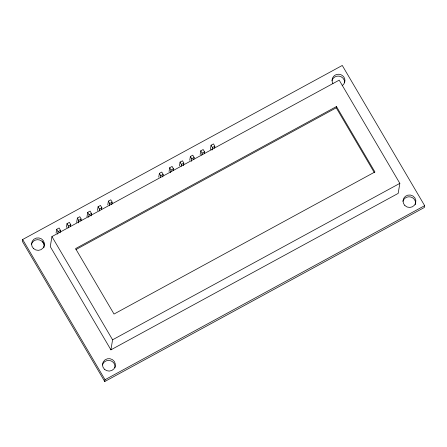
<?xml version="1.0" encoding="UTF-8"?>
<svg xmlns="http://www.w3.org/2000/svg" width="447" height="447" viewBox="0 0 447 447"><rect width="100%" height="100%" fill="white"/><g stroke="black" fill="none" stroke-linecap="round" stroke-linejoin="round"><path stroke-width="0.67" d="M22.652 239.514L22.35 241.33L104.732 381.542L424.348 207.486L424.65 205.67L342.268 65.458L22.652 239.514L105.028 379.726L104.732 381.542M51.936 236.58L50.276 246.621L110.917 349.833L398.176 193.4L399.836 183.365L339.195 80.147L51.936 236.58L112.577 339.798L110.917 349.833M56.071 233.06L56.696 229.289L59.093 227.981L60.462 230.317L60.049 232.837M57.652 234.139L58.065 231.624L56.696 229.289M66.379 227.45L67 223.673L69.397 222.366L70.771 224.707L70.458 226.59M68.061 227.897L68.374 226.009L67 223.673M76.66 222.422L77.387 218.019L79.79 216.711L81.158 219.047L80.846 220.935M78.348 222.869L78.761 220.354L77.387 218.019M86.969 216.806L87.696 212.403L90.093 211.096L91.467 213.431L91.054 215.951M88.657 217.259L89.07 214.739L87.696 212.403M97.463 210.52L98.083 206.743L100.48 205.441L101.855 207.777L101.542 209.665M99.145 210.973L99.457 209.084L98.083 206.743M107.766 204.905L108.392 201.133L110.789 199.826L112.163 202.161L111.75 204.681M109.454 205.357L109.766 203.469L108.392 201.133M158.746 177.146L159.372 173.369L161.769 172.067L163.144 174.403L162.725 176.917M160.434 177.593L160.747 175.71L159.372 173.369M169.055 171.531L169.681 167.759L172.078 166.452L173.447 168.787L173.14 170.676M170.637 172.609L171.05 170.095L169.681 167.759M179.443 165.876L180.068 162.099L182.465 160.797L183.84 163.133L183.421 165.647M181.13 166.323L181.443 164.435L180.068 162.099M189.751 160.261L190.377 156.489L192.774 155.182L194.143 157.517L193.836 159.406M191.333 161.339L191.746 158.825L190.377 156.489M200.139 154.606L200.764 150.829L203.161 149.527L204.536 151.863L204.223 153.751M201.826 155.053L202.139 153.165L200.764 150.829M210.341 149.622L211.073 145.214L213.47 143.912L214.839 146.247L214.526 148.136M212.029 150.069L212.442 147.555L211.073 145.214M374.351 172.637L336.256 107.805L336.468 106.537L75.577 248.61L114.024 314.045L374.91 171.972L336.468 106.537M58.065 231.624L60.462 230.317M68.374 226.009L70.771 224.707M78.761 220.354L81.158 219.047M89.07 214.739L91.467 213.431M99.457 209.084L101.855 207.777M109.766 203.469L112.163 202.161M160.747 175.71L163.144 174.403M171.05 170.095L173.447 168.787M181.443 164.435L183.84 163.133M191.746 158.825L194.143 157.517M202.139 153.165L204.536 151.863M212.442 147.555L214.839 146.247M75.979 249.543L336.256 107.805M112.577 339.798L399.836 183.365M105.028 379.726L424.65 205.67M42.32 241.201L44.069 244.179M332.92 83.516A6.454 6.241 9.4 0 1 335.149 75.107A6.454 6.241 9.4 0 1 343.911 77.113A6.454 6.241 9.4 0 1 342.19 85.64M31.491 244.23A6.454 6.241 9.4 0 1 39.403 239.922A6.454 6.241 9.4 0 1 43.929 247.632M102.43 364.97A6.454 6.241 9.4 0 1 110.068 360.595A6.454 6.241 9.4 0 1 114.991 367.847M402.931 201.329A6.454 6.241 9.4 0 1 410.838 197.021A6.454 6.241 9.4 0 1 415.369 204.732M331.992 80.583A6.454 6.241 9.4 0 1 344.659 82.377M404.876 205.564A6.454 6.241 9.4 0 0 415.671 202.916A6.454 6.241 9.4 0 0 407.804 195.155A6.454 6.241 9.4 0 0 404.876 205.564M104.374 369.211A6.454 6.241 9.4 0 0 115.17 366.557A6.454 6.241 9.4 0 0 107.302 358.801A6.454 6.241 9.4 0 0 104.374 369.211M33.436 248.471A6.454 6.241 9.4 0 0 44.231 245.816A6.454 6.241 9.4 0 0 36.363 238.061A6.454 6.241 9.4 0 0 33.436 248.471"/></g></svg>
